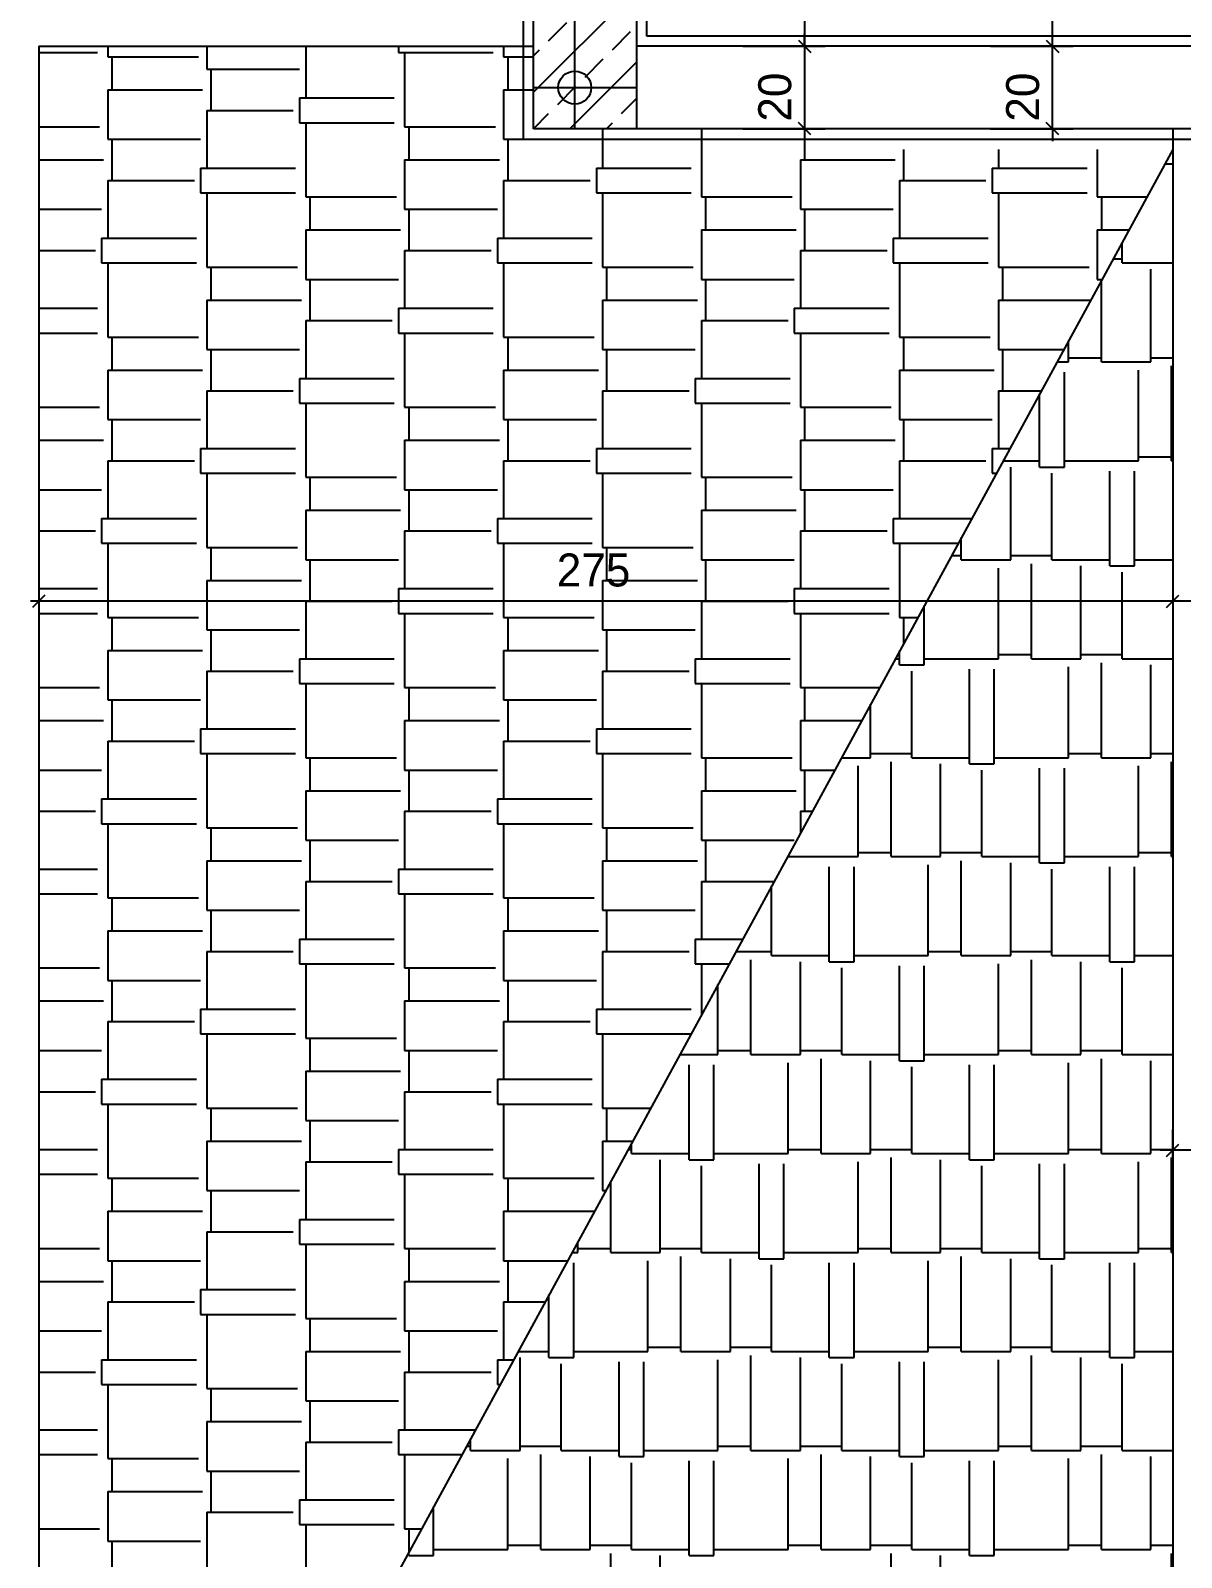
# Model space of a CAD drawing. Extents: x 182769.15 to 182771.38, y 101811.72 to 101812.21.
# Drawn here: x 182769.607 to 182769.6628, y 101811.8465 to 101811.9206 of the extents above; entities that cross this region are included whole.
import ezdxf

# ---------------------------------------------------------------- set-up
doc = ezdxf.new("R2010")
doc.units = 0
doc.header["$MEASUREMENT"] = 0
doc.linetypes.add('DUZ', pattern=[500, 500])
doc.layers.get('0').update_dxf_attribs({"color": 1, "linetype": 'DUZ'})
for name, color, linetype in [('aks merkezleri', 1, 'Continuous'), ('BALKON', 4, 'Continuous'), ('DENIZLIK', 25, 'Continuous'), ('DUVAR', 7, 'Continuous'), ('iç yatay', 3, 'Continuous'), ('KOLON', 3, 'Continuous'), ('SIVA', 1, 'Continuous'), ('TARAMA', 15, 'Continuous')]:
    doc.layers.add(name, color=color, linetype=linetype)
doc.styles.add('İÇ ÖLÇÜ', font='stylu.ttf', dxfattribs={"height": 8})

msp = doc.modelspace()

# ---------------------------------------------------------------- linework, layer by layer
at = {"color": 0, "linetype": 'ByBlock'}
for p, q in [((182769.644244, 101811.920124), (182769.644844, 101811.919524)), ((182769.644244, 101811.920124), (182769.644844, 101811.919524)), ((182769.656266, 101811.920124), (182769.656866, 101811.919524)), ((182769.656266, 101811.920124), (182769.656866, 101811.919524)), ((182769.644844, 101811.915524), (182769.644244, 101811.916124)), ((182769.656866, 101811.915524), (182769.656266, 101811.916124)), ((182769.607695, 101811.893209), (182769.607095, 101811.892609)), ((182769.662095, 101811.892609), (182769.662695, 101811.893209)), ((182769.662095, 101811.892609), (182769.662695, 101811.893209)), ((182769.662095, 101811.865978), (182769.662695, 101811.866578))]:
    msp.add_line(p, q, dxfattribs=at)
at = {"layer": 'aks merkezleri'}
for p, q in [((182769.633395, 101811.915824), (182769.633395, 101811.929824)), ((182769.631395, 101811.917824), (182769.636395, 101811.917824))]:
    msp.add_line(p, q, dxfattribs=at)
msp.add_circle((182769.633395, 101811.917824), 0.0008, dxfattribs=at)
at = {"layer": 'BALKON'}
msp.add_line((182769.662395, 101811.915824), (182769.662395, 101811.817824), dxfattribs=at)
at = {"layer": 'DENIZLIK'}
for p, q in [((182769.607395, 101811.919824), (182769.607395, 101811.813824)), ((182769.607395, 101811.919824), (182769.631395, 101811.919824)), ((182769.662395, 101811.914824), (182769.607395, 101811.813824))]:
    msp.add_line(p, q, dxfattribs=at)
at = {"layer": 'DUVAR', "ltscale": 50}
for p, q in [((182769.670395, 101811.919824), (182769.636395, 101811.919824)), ((182769.670395, 101811.915824), (182769.636395, 101811.915824))]:
    msp.add_line(p, q, dxfattribs=at)
at = {"layer": 'iç yatay'}
for p, q in [((182769.656566, 101811.919424), (182769.656566, 101812.034224)), ((182769.644544, 101811.961224), (182769.644544, 101811.919424)), ((182769.644544, 101811.919824), (182769.644544, 101811.920424)), ((182769.656566, 101811.919824), (182769.656566, 101811.920424)), ((182769.641544, 101811.919824), (182769.645544, 101811.919824)), ((182769.641544, 101811.919824), (182769.645544, 101811.919824)), ((182769.644544, 101811.919824), (182769.644544, 101811.915824)), ((182769.653566, 101811.919824), (182769.657566, 101811.919824)), ((182769.653566, 101811.919824), (182769.657566, 101811.919824)), ((182769.656566, 101811.915824), (182769.656566, 101811.919824)), ((182769.641544, 101811.915824), (182769.645544, 101811.915824)), ((182769.644544, 101811.915824), (182769.644544, 101811.915224)), ((182769.653566, 101811.915824), (182769.657566, 101811.915824)), ((182769.656566, 101811.915824), (182769.656566, 101811.915224)), ((182769.607395, 101811.895909), (182769.607395, 101811.891909)), ((182769.662395, 101811.895909), (182769.662395, 101811.891909)), ((182769.662395, 101811.895909), (182769.662395, 101811.891909)), ((182769.662795, 101811.892909), (182769.606995, 101811.892909)), ((182769.662395, 101811.892909), (182769.661795, 101811.892909)), ((182769.666395, 101811.892909), (182769.662395, 101811.892909)), ((182769.662395, 101811.863278), (182769.662395, 101811.867278)), ((182769.662395, 101811.866278), (182769.661795, 101811.866278)), ((182769.666395, 101811.866278), (182769.662395, 101811.866278))]:
    msp.add_line(p, q, dxfattribs=at)
at = {"layer": 'KOLON'}
for p, q in [((182769.631395, 101811.915824), (182769.631395, 101811.929824)), ((182769.636395, 101811.929824), (182769.636395, 101811.915824)), ((182769.636395, 101811.915824), (182769.631395, 101811.915824))]:
    msp.add_line(p, q, dxfattribs=at)
at = {"layer": 'SIVA'}
for p, q in [((182769.630895, 101811.956324), (182769.630895, 101811.915324)), ((182769.636895, 101811.920324), (182769.636895, 101811.930324)), ((182769.670895, 101811.920324), (182769.636895, 101811.920324)), ((182769.630895, 101811.915324), (182769.670895, 101811.915324))]:
    msp.add_line(p, q, dxfattribs=at)
at = {"layer": 'TARAMA'}
for p, q in [((182769.631395, 101811.917596), (182769.636395, 101811.922596)), ((182769.632126, 101811.920096), (182769.63301, 101811.92098)), ((182769.63522, 101811.919654), (182769.636104, 101811.920538)), ((182769.607395, 101811.919518), (182769.61024, 101811.919518)), ((182769.61074, 101811.919824), (182769.61074, 101811.919318)), ((182769.61554, 101811.919824), (182769.61554, 101811.918718)), ((182769.62034, 101811.919824), (182769.62034, 101811.917318)), ((182769.62484, 101811.919824), (182769.62484, 101811.919518)), ((182769.62484, 101811.919518), (182769.62944, 101811.919518)), ((182769.62514, 101811.919518), (182769.62514, 101811.915918)), ((182769.62994, 101811.919824), (182769.62994, 101811.919318)), ((182769.631395, 101811.919364), (182769.631684, 101811.919654)), ((182769.61074, 101811.919318), (182769.61514, 101811.919318)), ((182769.61094, 101811.919318), (182769.61094, 101811.917718)), ((182769.62994, 101811.919318), (182769.631395, 101811.919318)), ((182769.63014, 101811.919318), (182769.63014, 101811.917718)), ((182769.633158, 101811.915824), (182769.636395, 101811.919061)), ((182769.633894, 101811.918328), (182769.634778, 101811.919212)), ((182769.61554, 101811.918718), (182769.62004, 101811.918718)), ((182769.61574, 101811.918718), (182769.61574, 101811.916718)), ((182769.61074, 101811.917718), (182769.61074, 101811.915318)), ((182769.61074, 101811.917718), (182769.61534, 101811.917718)), ((182769.62004, 101811.917318), (182769.62004, 101811.916118)), ((182769.62004, 101811.917318), (182769.62464, 101811.917318)), ((182769.62994, 101811.917718), (182769.62994, 101811.915318)), ((182769.62994, 101811.917718), (182769.631395, 101811.917718)), ((182769.632568, 101811.917002), (182769.633452, 101811.917886)), ((182769.635662, 101811.91656), (182769.636395, 101811.917293)), ((182769.61554, 101811.916718), (182769.61554, 101811.913918)), ((182769.61554, 101811.916718), (182769.61974, 101811.916718)), ((182769.631395, 101811.915828), (182769.632126, 101811.91656)), ((182769.607395, 101811.915918), (182769.61034, 101811.915918)), ((182769.62004, 101811.916118), (182769.62464, 101811.916118)), ((182769.62034, 101811.916118), (182769.62034, 101811.912518)), ((182769.62514, 101811.915918), (182769.62954, 101811.915918)), ((182769.62534, 101811.915918), (182769.62534, 101811.914318)), ((182769.63474, 101811.915824), (182769.63474, 101811.913918)), ((182769.634925, 101811.915824), (182769.63522, 101811.916118)), ((182769.63954, 101811.915824), (182769.63954, 101811.912518)), ((182769.64454, 101811.915824), (182769.64454, 101811.914318)), ((182769.61074, 101811.915318), (182769.61524, 101811.915318)), ((182769.61094, 101811.915318), (182769.61094, 101811.913318)), ((182769.62994, 101811.915318), (182769.63444, 101811.915318)), ((182769.63014, 101811.915318), (182769.63014, 101811.913318)), ((182769.607395, 101811.914318), (182769.61054, 101811.914318)), ((182769.62514, 101811.914318), (182769.62514, 101811.911918)), ((182769.62514, 101811.914318), (182769.62974, 101811.914318)), ((182769.64434, 101811.914318), (182769.64434, 101811.911918)), ((182769.64434, 101811.914318), (182769.64894, 101811.914318)), ((182769.64934, 101811.914824), (182769.64934, 101811.913318)), ((182769.65394, 101811.914824), (182769.65394, 101811.913918)), ((182769.65874, 101811.914824), (182769.65874, 101811.912518)), ((182769.61524, 101811.913918), (182769.61524, 101811.912718)), ((182769.61524, 101811.913918), (182769.61984, 101811.913918)), ((182769.63444, 101811.913918), (182769.63444, 101811.912718)), ((182769.63444, 101811.913918), (182769.63904, 101811.913918)), ((182769.65364, 101811.913918), (182769.65364, 101811.912718)), ((182769.65364, 101811.913918), (182769.65824, 101811.913918)), ((182769.66201, 101811.914118), (182769.662395, 101811.914118)), ((182769.61074, 101811.913318), (182769.61074, 101811.910518)), ((182769.61074, 101811.913318), (182769.61494, 101811.913318)), ((182769.62994, 101811.913318), (182769.62994, 101811.910518)), ((182769.62994, 101811.913318), (182769.63414, 101811.913318)), ((182769.64914, 101811.913318), (182769.64914, 101811.910518)), ((182769.64914, 101811.913318), (182769.65334, 101811.913318)), ((182769.61524, 101811.912718), (182769.61984, 101811.912718)), ((182769.61554, 101811.912718), (182769.61554, 101811.909118)), ((182769.62034, 101811.912518), (182769.62474, 101811.912518)), ((182769.62054, 101811.912518), (182769.62054, 101811.910918)), ((182769.63444, 101811.912718), (182769.63904, 101811.912718)), ((182769.63474, 101811.912718), (182769.63474, 101811.909118)), ((182769.63954, 101811.912518), (182769.64394, 101811.912518)), ((182769.63974, 101811.912518), (182769.63974, 101811.910918)), ((182769.65364, 101811.912718), (182769.65824, 101811.912718)), ((182769.65394, 101811.912718), (182769.65394, 101811.909118)), ((182769.65874, 101811.912518), (182769.661139, 101811.912518)), ((182769.65894, 101811.912518), (182769.65894, 101811.910918)), ((182769.607395, 101811.911918), (182769.61044, 101811.911918)), ((182769.62514, 101811.911918), (182769.62964, 101811.911918)), ((182769.62534, 101811.911918), (182769.62534, 101811.909918)), ((182769.64434, 101811.911918), (182769.64884, 101811.911918)), ((182769.64454, 101811.911918), (182769.64454, 101811.909918)), ((182769.62034, 101811.910918), (182769.62034, 101811.908518)), ((182769.62034, 101811.910918), (182769.62494, 101811.910918)), ((182769.63954, 101811.910918), (182769.63954, 101811.908518)), ((182769.63954, 101811.910918), (182769.64414, 101811.910918)), ((182769.65874, 101811.910918), (182769.65874, 101811.908518)), ((182769.65874, 101811.910918), (182769.660267, 101811.910918)), ((182769.607395, 101811.909918), (182769.61014, 101811.909918)), ((182769.61044, 101811.910518), (182769.61044, 101811.909318)), ((182769.61044, 101811.910518), (182769.61504, 101811.910518)), ((182769.62514, 101811.909918), (182769.62514, 101811.907118)), ((182769.62514, 101811.909918), (182769.62934, 101811.909918)), ((182769.62964, 101811.910518), (182769.62964, 101811.909318)), ((182769.62964, 101811.910518), (182769.63424, 101811.910518)), ((182769.64434, 101811.909918), (182769.64434, 101811.907118)), ((182769.64434, 101811.909918), (182769.64854, 101811.909918)), ((182769.64884, 101811.910518), (182769.64884, 101811.909318)), ((182769.64884, 101811.910518), (182769.65344, 101811.910518)), ((182769.65994, 101811.909318), (182769.65994, 101811.910316)), ((182769.61044, 101811.909318), (182769.61504, 101811.909318)), ((182769.61074, 101811.909318), (182769.61074, 101811.905718)), ((182769.61554, 101811.909118), (182769.61994, 101811.909118)), ((182769.61574, 101811.909118), (182769.61574, 101811.907518)), ((182769.62964, 101811.909318), (182769.63424, 101811.909318)), ((182769.62994, 101811.909318), (182769.62994, 101811.905718)), ((182769.63474, 101811.909118), (182769.63914, 101811.909118)), ((182769.63494, 101811.909118), (182769.63494, 101811.907518)), ((182769.64884, 101811.909318), (182769.65344, 101811.909318)), ((182769.64914, 101811.909318), (182769.64914, 101811.905718)), ((182769.65394, 101811.909118), (182769.65834, 101811.909118)), ((182769.65414, 101811.909118), (182769.65414, 101811.907518)), ((182769.659505, 101811.909518), (182769.65994, 101811.909518)), ((182769.65994, 101811.909318), (182769.662395, 101811.909318)), ((182769.62034, 101811.908518), (182769.62484, 101811.908518)), ((182769.62054, 101811.908518), (182769.62054, 101811.906518)), ((182769.63954, 101811.908518), (182769.64404, 101811.908518)), ((182769.63974, 101811.908518), (182769.63974, 101811.906518)), ((182769.65874, 101811.908518), (182769.65896, 101811.908518)), ((182769.65894, 101811.908518), (182769.65894, 101811.90848)), ((182769.65894, 101811.904518), (182769.65894, 101811.90848)), ((182769.66134, 101811.904518), (182769.66134, 101811.909018)), ((182769.607395, 101811.907118), (182769.61024, 101811.907118)), ((182769.61554, 101811.907518), (182769.61554, 101811.905118)), ((182769.61554, 101811.907518), (182769.62014, 101811.907518)), ((182769.62484, 101811.907118), (182769.62484, 101811.905918)), ((182769.62484, 101811.907118), (182769.62944, 101811.907118)), ((182769.63474, 101811.907518), (182769.63474, 101811.905118)), ((182769.63474, 101811.907518), (182769.63934, 101811.907518)), ((182769.64404, 101811.907118), (182769.64404, 101811.905918)), ((182769.64404, 101811.907118), (182769.64864, 101811.907118)), ((182769.65394, 101811.907518), (182769.65394, 101811.905118)), ((182769.65394, 101811.907518), (182769.658416, 101811.907518)), ((182769.62034, 101811.906518), (182769.62034, 101811.903718)), ((182769.62034, 101811.906518), (182769.62454, 101811.906518)), ((182769.63954, 101811.906518), (182769.63954, 101811.903718)), ((182769.63954, 101811.906518), (182769.64374, 101811.906518)), ((182769.607395, 101811.905918), (182769.61024, 101811.905918)), ((182769.61074, 101811.905718), (182769.61514, 101811.905718)), ((182769.61094, 101811.905718), (182769.61094, 101811.904118)), ((182769.62484, 101811.905918), (182769.62944, 101811.905918)), ((182769.62514, 101811.905918), (182769.62514, 101811.902318)), ((182769.62994, 101811.905718), (182769.63434, 101811.905718)), ((182769.63014, 101811.905718), (182769.63014, 101811.904118)), ((182769.64404, 101811.905918), (182769.64864, 101811.905918)), ((182769.64434, 101811.905918), (182769.64434, 101811.902318)), ((182769.64914, 101811.905718), (182769.65354, 101811.905718)), ((182769.64934, 101811.905718), (182769.64934, 101811.904118)), ((182769.65734, 101811.904518), (182769.65734, 101811.905541)), ((182769.61554, 101811.905118), (182769.62004, 101811.905118)), ((182769.61574, 101811.905118), (182769.61574, 101811.903118)), ((182769.63474, 101811.905118), (182769.63924, 101811.905118)), ((182769.63494, 101811.905118), (182769.63494, 101811.903118)), ((182769.65394, 101811.905118), (182769.657109, 101811.905118)), ((182769.65414, 101811.905118), (182769.65414, 101811.903118)), ((182769.65734, 101811.904718), (182769.65894, 101811.904718)), ((182769.66134, 101811.904718), (182769.662395, 101811.904718)), ((182769.61074, 101811.904118), (182769.61074, 101811.901718)), ((182769.61074, 101811.904118), (182769.61534, 101811.904118)), ((182769.62994, 101811.904118), (182769.62994, 101811.901718)), ((182769.62994, 101811.904118), (182769.63454, 101811.904118)), ((182769.64914, 101811.904118), (182769.64914, 101811.901718)), ((182769.64914, 101811.904118), (182769.65374, 101811.904118)), ((182769.656782, 101811.904518), (182769.65734, 101811.904518)), ((182769.65714, 101811.899418), (182769.65714, 101811.904018)), ((182769.65894, 101811.904518), (182769.66134, 101811.904518)), ((182769.66074, 101811.899718), (182769.66074, 101811.904118)), ((182769.66234, 101811.899718), (182769.66234, 101811.904318)), ((182769.62004, 101811.903718), (182769.62004, 101811.902518)), ((182769.62004, 101811.903718), (182769.62464, 101811.903718)), ((182769.63924, 101811.903718), (182769.63924, 101811.902518)), ((182769.63924, 101811.903718), (182769.64384, 101811.903718)), ((182769.61554, 101811.903118), (182769.61554, 101811.900318)), ((182769.61554, 101811.903118), (182769.61974, 101811.903118)), ((182769.62004, 101811.902518), (182769.62464, 101811.902518)), ((182769.62034, 101811.902518), (182769.62034, 101811.898918)), ((182769.63474, 101811.903118), (182769.63474, 101811.900318)), ((182769.63474, 101811.903118), (182769.63894, 101811.903118)), ((182769.63924, 101811.902518), (182769.64384, 101811.902518)), ((182769.63954, 101811.902518), (182769.63954, 101811.898918)), ((182769.65394, 101811.903118), (182769.65394, 101811.900318)), ((182769.65394, 101811.903118), (182769.65602, 101811.903118)), ((182769.65594, 101811.899418), (182769.65594, 101811.90297)), ((182769.607395, 101811.902318), (182769.61034, 101811.902318)), ((182769.61074, 101811.901718), (182769.61524, 101811.901718)), ((182769.61094, 101811.901718), (182769.61094, 101811.899718)), ((182769.62514, 101811.902318), (182769.62954, 101811.902318)), ((182769.62534, 101811.902318), (182769.62534, 101811.900718)), ((182769.62994, 101811.901718), (182769.63444, 101811.901718)), ((182769.63014, 101811.901718), (182769.63014, 101811.899718)), ((182769.64434, 101811.902318), (182769.64874, 101811.902318)), ((182769.64454, 101811.902318), (182769.64454, 101811.900718)), ((182769.64914, 101811.901718), (182769.65364, 101811.901718)), ((182769.64934, 101811.901718), (182769.64934, 101811.899718)), ((182769.607395, 101811.900718), (182769.61054, 101811.900718)), ((182769.61524, 101811.900318), (182769.61524, 101811.899118)), ((182769.61524, 101811.900318), (182769.61984, 101811.900318)), ((182769.62514, 101811.900718), (182769.62514, 101811.898318)), ((182769.62514, 101811.900718), (182769.62974, 101811.900718)), ((182769.63444, 101811.900318), (182769.63444, 101811.899118)), ((182769.63444, 101811.900318), (182769.63904, 101811.900318)), ((182769.64434, 101811.900718), (182769.64434, 101811.898318)), ((182769.64434, 101811.900718), (182769.64894, 101811.900718)), ((182769.65364, 101811.900318), (182769.65364, 101811.899118)), ((182769.65364, 101811.900318), (182769.654495, 101811.900318)), ((182769.61074, 101811.899718), (182769.61074, 101811.896918)), ((182769.61074, 101811.899718), (182769.61494, 101811.899718)), ((182769.62994, 101811.899718), (182769.62994, 101811.896918)), ((182769.62994, 101811.899718), (182769.63414, 101811.899718)), ((182769.64914, 101811.899718), (182769.64914, 101811.896918)), ((182769.64914, 101811.899718), (182769.65334, 101811.899718)), ((182769.654168, 101811.899718), (182769.65594, 101811.899718)), ((182769.65714, 101811.899718), (182769.66074, 101811.899718)), ((182769.66074, 101811.899918), (182769.66234, 101811.899918)), ((182769.66234, 101811.899718), (182769.662395, 101811.899718)), ((182769.61524, 101811.899118), (182769.61984, 101811.899118)), ((182769.61554, 101811.899118), (182769.61554, 101811.895518)), ((182769.62034, 101811.898918), (182769.62474, 101811.898918)), ((182769.62054, 101811.898918), (182769.62054, 101811.897318)), ((182769.63444, 101811.899118), (182769.63904, 101811.899118)), ((182769.63474, 101811.899118), (182769.63474, 101811.895518)), ((182769.63954, 101811.898918), (182769.64394, 101811.898918)), ((182769.63974, 101811.898918), (182769.63974, 101811.897318)), ((182769.65364, 101811.899118), (182769.653842, 101811.899118)), ((182769.65454, 101811.894918), (182769.65454, 101811.899418)), ((182769.65594, 101811.899418), (182769.65714, 101811.899418)), ((182769.65654, 101811.894918), (182769.65654, 101811.899118)), ((182769.65934, 101811.894618), (182769.65934, 101811.899218)), ((182769.66054, 101811.894618), (182769.66054, 101811.899218)), ((182769.607395, 101811.898318), (182769.61044, 101811.898318)), ((182769.62514, 101811.898318), (182769.62964, 101811.898318)), ((182769.62534, 101811.898318), (182769.62534, 101811.896318)), ((182769.64434, 101811.898318), (182769.64884, 101811.898318)), ((182769.64454, 101811.898318), (182769.64454, 101811.896318)), ((182769.62034, 101811.897318), (182769.62034, 101811.894918)), ((182769.62034, 101811.897318), (182769.62494, 101811.897318)), ((182769.63954, 101811.897318), (182769.63954, 101811.894918)), ((182769.63954, 101811.897318), (182769.64414, 101811.897318)), ((182769.61044, 101811.896918), (182769.61044, 101811.895718)), ((182769.61044, 101811.896918), (182769.61504, 101811.896918)), ((182769.62964, 101811.896918), (182769.62964, 101811.895718)), ((182769.62964, 101811.896918), (182769.63424, 101811.896918)), ((182769.64884, 101811.896918), (182769.64884, 101811.895718)), ((182769.64884, 101811.896918), (182769.652644, 101811.896918)), ((182769.607395, 101811.896318), (182769.61014, 101811.896318)), ((182769.62514, 101811.896318), (182769.62514, 101811.893518)), ((182769.62514, 101811.896318), (182769.62934, 101811.896318)), ((182769.64434, 101811.896318), (182769.64434, 101811.893518)), ((182769.64434, 101811.896318), (182769.64854, 101811.896318)), ((182769.65214, 101811.894918), (182769.65214, 101811.895992)), ((182769.61044, 101811.895718), (182769.61504, 101811.895718)), ((182769.61074, 101811.895718), (182769.61074, 101811.892118)), ((182769.61554, 101811.895518), (182769.61994, 101811.895518)), ((182769.61574, 101811.895518), (182769.61574, 101811.893918)), ((182769.62964, 101811.895718), (182769.63424, 101811.895718)), ((182769.62994, 101811.895718), (182769.62994, 101811.892118)), ((182769.63474, 101811.895518), (182769.63914, 101811.895518)), ((182769.63494, 101811.895518), (182769.63494, 101811.893918)), ((182769.64884, 101811.895718), (182769.65199, 101811.895718)), ((182769.64914, 101811.895718), (182769.64914, 101811.892118)), ((182769.651663, 101811.895118), (182769.65214, 101811.895118)), ((182769.65454, 101811.895118), (182769.65654, 101811.895118)), ((182769.62034, 101811.894918), (182769.62484, 101811.894918)), ((182769.62054, 101811.894918), (182769.62054, 101811.892918)), ((182769.63954, 101811.894918), (182769.64404, 101811.894918)), ((182769.63974, 101811.894918), (182769.63974, 101811.892918)), ((182769.65214, 101811.894918), (182769.65454, 101811.894918)), ((182769.65394, 101811.890118), (182769.65394, 101811.894518)), ((182769.65554, 101811.890118), (182769.65554, 101811.894718)), ((182769.65654, 101811.894918), (182769.65934, 101811.894918)), ((182769.65794, 101811.890118), (182769.65794, 101811.894618)), ((182769.65934, 101811.894618), (182769.66054, 101811.894618)), ((182769.65994, 101811.890118), (182769.65994, 101811.894318)), ((182769.66054, 101811.894918), (182769.662395, 101811.894918)), ((182769.61554, 101811.893918), (182769.61554, 101811.891518)), ((182769.61554, 101811.893918), (182769.62014, 101811.893918)), ((182769.63474, 101811.893918), (182769.63474, 101811.891518)), ((182769.63474, 101811.893918), (182769.63934, 101811.893918)), ((182769.607395, 101811.893518), (182769.61024, 101811.893518)), ((182769.62034, 101811.892918), (182769.62034, 101811.890118)), ((182769.62034, 101811.892918), (182769.62454, 101811.892918)), ((182769.62484, 101811.893518), (182769.62484, 101811.892318)), ((182769.62484, 101811.893518), (182769.62944, 101811.893518)), ((182769.63954, 101811.892918), (182769.63954, 101811.890118)), ((182769.63954, 101811.892918), (182769.64374, 101811.892918)), ((182769.64404, 101811.893518), (182769.64404, 101811.892318)), ((182769.64404, 101811.893518), (182769.64864, 101811.893518)), ((182769.607395, 101811.892318), (182769.61024, 101811.892318)), ((182769.61074, 101811.892118), (182769.61514, 101811.892118)), ((182769.61094, 101811.892118), (182769.61094, 101811.890518)), ((182769.62484, 101811.892318), (182769.62944, 101811.892318)), ((182769.62514, 101811.892318), (182769.62514, 101811.888718)), ((182769.62994, 101811.892118), (182769.63434, 101811.892118)), ((182769.63014, 101811.892118), (182769.63014, 101811.890518)), ((182769.64404, 101811.892318), (182769.64864, 101811.892318)), ((182769.64434, 101811.892318), (182769.64434, 101811.888718)), ((182769.64914, 101811.892118), (182769.65003, 101811.892118)), ((182769.64934, 101811.892118), (182769.64934, 101811.89085)), ((182769.65034, 101811.889818), (182769.65034, 101811.892687)), ((182769.61554, 101811.891518), (182769.62004, 101811.891518)), ((182769.61574, 101811.891518), (182769.61574, 101811.889518)), ((182769.63474, 101811.891518), (182769.63924, 101811.891518)), ((182769.63494, 101811.891518), (182769.63494, 101811.889518)), ((182769.61074, 101811.890518), (182769.61074, 101811.888118)), ((182769.61074, 101811.890518), (182769.61534, 101811.890518)), ((182769.62004, 101811.890118), (182769.62004, 101811.888918)), ((182769.62004, 101811.890118), (182769.62464, 101811.890118)), ((182769.62994, 101811.890518), (182769.62994, 101811.888118)), ((182769.62994, 101811.890518), (182769.63454, 101811.890518)), ((182769.63924, 101811.890118), (182769.63924, 101811.888918)), ((182769.63924, 101811.890118), (182769.64384, 101811.890118)), ((182769.648941, 101811.890118), (182769.64914, 101811.890118)), ((182769.64914, 101811.890518), (182769.64914, 101811.890483)), ((182769.64914, 101811.890518), (182769.649159, 101811.890518)), ((182769.64914, 101811.889818), (182769.64914, 101811.890483)), ((182769.65034, 101811.890118), (182769.65394, 101811.890118)), ((182769.65394, 101811.890318), (182769.65554, 101811.890318)), ((182769.65554, 101811.890118), (182769.65794, 101811.890118)), ((182769.65794, 101811.890318), (182769.65994, 101811.890318)), ((182769.65894, 101811.885318), (182769.65894, 101811.889918)), ((182769.65994, 101811.890118), (182769.662395, 101811.890118)), ((182769.61554, 101811.889518), (182769.61554, 101811.886718)), ((182769.61554, 101811.889518), (182769.61974, 101811.889518)), ((182769.63474, 101811.889518), (182769.63474, 101811.886718)), ((182769.63474, 101811.889518), (182769.63894, 101811.889518)), ((182769.64914, 101811.889818), (182769.65034, 101811.889818)), ((182769.64974, 101811.885318), (182769.64974, 101811.889518)), ((182769.65254, 101811.885018), (182769.65254, 101811.889618)), ((182769.65374, 101811.885018), (182769.65374, 101811.889618)), ((182769.65734, 101811.885318), (182769.65734, 101811.889718)), ((182769.66134, 101811.885318), (182769.66134, 101811.889818)), ((182769.607395, 101811.888718), (182769.61034, 101811.888718)), ((182769.62004, 101811.888918), (182769.62464, 101811.888918)), ((182769.62034, 101811.888918), (182769.62034, 101811.885318)), ((182769.62514, 101811.888718), (182769.62954, 101811.888718)), ((182769.62534, 101811.888718), (182769.62534, 101811.887118)), ((182769.63924, 101811.888918), (182769.64384, 101811.888918)), ((182769.63954, 101811.888918), (182769.63954, 101811.885318)), ((182769.64434, 101811.888718), (182769.648178, 101811.888718)), ((182769.64454, 101811.888718), (182769.64454, 101811.887118)), ((182769.61074, 101811.888118), (182769.61524, 101811.888118)), ((182769.61094, 101811.888118), (182769.61094, 101811.886118)), ((182769.62994, 101811.888118), (182769.63444, 101811.888118)), ((182769.63014, 101811.888118), (182769.63014, 101811.886118)), ((182769.64774, 101811.885318), (182769.64774, 101811.887912)), ((182769.607395, 101811.887118), (182769.61054, 101811.887118)), ((182769.62514, 101811.887118), (182769.62514, 101811.884718)), ((182769.62514, 101811.887118), (182769.62974, 101811.887118)), ((182769.64434, 101811.887118), (182769.64434, 101811.884718)), ((182769.64434, 101811.887118), (182769.647307, 101811.887118)), ((182769.61524, 101811.886718), (182769.61524, 101811.885518)), ((182769.61524, 101811.886718), (182769.61984, 101811.886718)), ((182769.63444, 101811.886718), (182769.63444, 101811.885518)), ((182769.63444, 101811.886718), (182769.63904, 101811.886718)), ((182769.61074, 101811.886118), (182769.61074, 101811.883318)), ((182769.61074, 101811.886118), (182769.61494, 101811.886118)), ((182769.61524, 101811.885518), (182769.61984, 101811.885518)), ((182769.61554, 101811.885518), (182769.61554, 101811.881918)), ((182769.62994, 101811.886118), (182769.62994, 101811.883318)), ((182769.62994, 101811.886118), (182769.63414, 101811.886118)), ((182769.63444, 101811.885518), (182769.63904, 101811.885518)), ((182769.63474, 101811.885518), (182769.63474, 101811.881918)), ((182769.64774, 101811.885518), (182769.64974, 101811.885518)), ((182769.65734, 101811.885518), (182769.65894, 101811.885518)), ((182769.66134, 101811.885518), (182769.662395, 101811.885518)), ((182769.607395, 101811.884718), (182769.61044, 101811.884718)), ((182769.62034, 101811.885318), (182769.62474, 101811.885318)), ((182769.62054, 101811.885318), (182769.62054, 101811.883718)), ((182769.62514, 101811.884718), (182769.62964, 101811.884718)), ((182769.62534, 101811.884718), (182769.62534, 101811.882718)), ((182769.63954, 101811.885318), (182769.64394, 101811.885318)), ((182769.63974, 101811.885318), (182769.63974, 101811.883718)), ((182769.64434, 101811.884718), (182769.646, 101811.884718)), ((182769.64454, 101811.884718), (182769.64454, 101811.882718)), ((182769.646327, 101811.885318), (182769.64774, 101811.885318)), ((182769.64714, 101811.880518), (182769.64714, 101811.884918)), ((182769.64874, 101811.880518), (182769.64874, 101811.885118)), ((182769.64974, 101811.885318), (182769.65254, 101811.885318)), ((182769.65114, 101811.880518), (182769.65114, 101811.885018)), ((182769.65254, 101811.885018), (182769.65374, 101811.885018)), ((182769.65314, 101811.880518), (182769.65314, 101811.884718)), ((182769.65374, 101811.885318), (182769.65734, 101811.885318)), ((182769.65594, 101811.880218), (182769.65594, 101811.884818)), ((182769.65714, 101811.880218), (182769.65714, 101811.884818)), ((182769.65894, 101811.885318), (182769.66134, 101811.885318)), ((182769.66074, 101811.880518), (182769.66074, 101811.884918)), ((182769.66234, 101811.880518), (182769.66234, 101811.885118)), ((182769.61044, 101811.883318), (182769.61044, 101811.882118)), ((182769.61044, 101811.883318), (182769.61504, 101811.883318)), ((182769.62034, 101811.883718), (182769.62034, 101811.881318)), ((182769.62034, 101811.883718), (182769.62494, 101811.883718)), ((182769.62964, 101811.883318), (182769.62964, 101811.882118)), ((182769.62964, 101811.883318), (182769.63424, 101811.883318)), ((182769.63954, 101811.883718), (182769.63954, 101811.881318)), ((182769.63954, 101811.883718), (182769.64414, 101811.883718)), ((182769.607395, 101811.882718), (182769.61014, 101811.882718)), ((182769.62514, 101811.882718), (182769.62514, 101811.879918)), ((182769.62514, 101811.882718), (182769.62934, 101811.882718)), ((182769.64434, 101811.882718), (182769.64434, 101811.881669)), ((182769.64434, 101811.882718), (182769.644911, 101811.882718)), ((182769.61044, 101811.882118), (182769.61504, 101811.882118)), ((182769.61074, 101811.882118), (182769.61074, 101811.878518)), ((182769.61554, 101811.881918), (182769.61994, 101811.881918)), ((182769.61574, 101811.881918), (182769.61574, 101811.880318)), ((182769.62964, 101811.882118), (182769.63424, 101811.882118)), ((182769.62994, 101811.882118), (182769.62994, 101811.878518)), ((182769.63474, 101811.881918), (182769.63914, 101811.881918)), ((182769.63494, 101811.881918), (182769.63494, 101811.880318)), ((182769.62034, 101811.881318), (182769.62484, 101811.881318)), ((182769.62054, 101811.881318), (182769.62054, 101811.879318)), ((182769.63954, 101811.881318), (182769.64404, 101811.881318)), ((182769.63974, 101811.881318), (182769.63974, 101811.879318)), ((182769.61554, 101811.880318), (182769.61554, 101811.877918)), ((182769.61554, 101811.880318), (182769.62014, 101811.880318)), ((182769.63474, 101811.880318), (182769.63474, 101811.877918)), ((182769.63474, 101811.880318), (182769.63934, 101811.880318)), ((182769.643713, 101811.880518), (182769.64714, 101811.880518)), ((182769.64714, 101811.880718), (182769.64874, 101811.880718)), ((182769.64874, 101811.880518), (182769.65114, 101811.880518)), ((182769.65114, 101811.880718), (182769.65314, 101811.880718)), ((182769.65214, 101811.875718), (182769.65214, 101811.880318)), ((182769.65314, 101811.880518), (182769.65594, 101811.880518)), ((182769.65714, 101811.880518), (182769.66074, 101811.880518)), ((182769.66074, 101811.880718), (182769.66234, 101811.880718)), ((182769.66234, 101811.880518), (182769.662395, 101811.880518)), ((182769.607395, 101811.879918), (182769.61024, 101811.879918)), ((182769.62484, 101811.879918), (182769.62484, 101811.878718)), ((182769.62484, 101811.879918), (182769.62944, 101811.879918)), ((182769.64574, 101811.875418), (182769.64574, 101811.880018)), ((182769.64694, 101811.875418), (182769.64694, 101811.880018)), ((182769.65054, 101811.875718), (182769.65054, 101811.880118)), ((182769.65454, 101811.875718), (182769.65454, 101811.880218)), ((182769.65594, 101811.880218), (182769.65714, 101811.880218)), ((182769.65654, 101811.875718), (182769.65654, 101811.879918)), ((182769.65934, 101811.875418), (182769.65934, 101811.880018)), ((182769.66054, 101811.875418), (182769.66054, 101811.880018)), ((182769.62034, 101811.879318), (182769.62034, 101811.876518)), ((182769.62034, 101811.879318), (182769.62454, 101811.879318)), ((182769.63954, 101811.879318), (182769.63954, 101811.876518)), ((182769.63954, 101811.879318), (182769.64306, 101811.879318)), ((182769.64294, 101811.875718), (182769.64294, 101811.879098)), ((182769.607395, 101811.878718), (182769.61024, 101811.878718)), ((182769.61074, 101811.878518), (182769.61514, 101811.878518)), ((182769.61094, 101811.878518), (182769.61094, 101811.876918)), ((182769.62484, 101811.878718), (182769.62944, 101811.878718)), ((182769.62514, 101811.878718), (182769.62514, 101811.875118)), ((182769.62994, 101811.878518), (182769.63434, 101811.878518)), ((182769.63014, 101811.878518), (182769.63014, 101811.876918)), ((182769.61554, 101811.877918), (182769.62004, 101811.877918)), ((182769.61574, 101811.877918), (182769.61574, 101811.875918)), ((182769.63474, 101811.877918), (182769.63924, 101811.877918)), ((182769.63494, 101811.877918), (182769.63494, 101811.875918)), ((182769.61074, 101811.876918), (182769.61074, 101811.874518)), ((182769.61074, 101811.876918), (182769.61534, 101811.876918)), ((182769.62994, 101811.876918), (182769.62994, 101811.874518)), ((182769.62994, 101811.876918), (182769.63454, 101811.876918)), ((182769.61554, 101811.875918), (182769.61554, 101811.873118)), ((182769.61554, 101811.875918), (182769.61974, 101811.875918)), ((182769.62004, 101811.876518), (182769.62004, 101811.875318)), ((182769.62004, 101811.876518), (182769.62464, 101811.876518)), ((182769.63474, 101811.875918), (182769.63474, 101811.873118)), ((182769.63474, 101811.875918), (182769.63894, 101811.875918)), ((182769.63924, 101811.876518), (182769.63924, 101811.875318)), ((182769.63924, 101811.876518), (182769.641535, 101811.876518)), ((182769.641208, 101811.875918), (182769.64294, 101811.875918)), ((182769.65054, 101811.875918), (182769.65214, 101811.875918)), ((182769.65454, 101811.875918), (182769.65654, 101811.875918)), ((182769.607395, 101811.875118), (182769.61034, 101811.875118)), ((182769.62004, 101811.875318), (182769.62464, 101811.875318)), ((182769.62034, 101811.875318), (182769.62034, 101811.871718)), ((182769.62514, 101811.875118), (182769.62954, 101811.875118)), ((182769.62534, 101811.875118), (182769.62534, 101811.873518)), ((182769.63924, 101811.875318), (182769.640881, 101811.875318)), ((182769.63954, 101811.875318), (182769.63954, 101811.872854)), ((182769.64194, 101811.870918), (182769.64194, 101811.875518)), ((182769.64294, 101811.875718), (182769.64574, 101811.875718)), ((182769.64434, 101811.870918), (182769.64434, 101811.875418)), ((182769.64574, 101811.875418), (182769.64694, 101811.875418)), ((182769.64634, 101811.870918), (182769.64634, 101811.875118)), ((182769.64694, 101811.875718), (182769.65054, 101811.875718)), ((182769.64914, 101811.870618), (182769.64914, 101811.875218)), ((182769.65034, 101811.870618), (182769.65034, 101811.875218)), ((182769.65214, 101811.875718), (182769.65454, 101811.875718)), ((182769.65394, 101811.870918), (182769.65394, 101811.875318)), ((182769.65554, 101811.870918), (182769.65554, 101811.875518)), ((182769.65654, 101811.875718), (182769.65934, 101811.875718)), ((182769.65794, 101811.870918), (182769.65794, 101811.875418)), ((182769.65934, 101811.875418), (182769.66054, 101811.875418)), ((182769.65994, 101811.870918), (182769.65994, 101811.875118)), ((182769.66054, 101811.875718), (182769.662395, 101811.875718)), ((182769.61074, 101811.874518), (182769.61524, 101811.874518)), ((182769.61094, 101811.874518), (182769.61094, 101811.872518)), ((182769.62994, 101811.874518), (182769.63444, 101811.874518)), ((182769.63014, 101811.874518), (182769.63014, 101811.872518)), ((182769.64034, 101811.870918), (182769.64034, 101811.874323)), ((182769.607395, 101811.873518), (182769.61054, 101811.873518)), ((182769.61524, 101811.873118), (182769.61524, 101811.871918)), ((182769.61524, 101811.873118), (182769.61984, 101811.873118)), ((182769.62514, 101811.873518), (182769.62514, 101811.871118)), ((182769.62514, 101811.873518), (182769.62974, 101811.873518)), ((182769.63444, 101811.873118), (182769.63444, 101811.871918)), ((182769.63444, 101811.873118), (182769.63904, 101811.873118)), ((182769.61074, 101811.872518), (182769.61074, 101811.869718)), ((182769.61074, 101811.872518), (182769.61494, 101811.872518)), ((182769.62994, 101811.872518), (182769.62994, 101811.869718)), ((182769.62994, 101811.872518), (182769.63414, 101811.872518)), ((182769.61524, 101811.871918), (182769.61984, 101811.871918)), ((182769.61554, 101811.871918), (182769.61554, 101811.868318)), ((182769.62034, 101811.871718), (182769.62474, 101811.871718)), ((182769.62054, 101811.871718), (182769.62054, 101811.870118)), ((182769.63444, 101811.871918), (182769.63903, 101811.871918)), ((182769.63474, 101811.871918), (182769.63474, 101811.868318)), ((182769.607395, 101811.871118), (182769.61044, 101811.871118)), ((182769.62514, 101811.871118), (182769.62964, 101811.871118)), ((182769.62534, 101811.871118), (182769.62534, 101811.869118)), ((182769.638485, 101811.870918), (182769.64034, 101811.870918)), ((182769.64034, 101811.871118), (182769.64194, 101811.871118)), ((182769.64194, 101811.870918), (182769.64434, 101811.870918)), ((182769.64434, 101811.871118), (182769.64634, 101811.871118)), ((182769.64534, 101811.866118), (182769.64534, 101811.870718)), ((182769.64634, 101811.870918), (182769.64914, 101811.870918)), ((182769.64774, 101811.866118), (182769.64774, 101811.870618)), ((182769.64914, 101811.870618), (182769.65034, 101811.870618)), ((182769.65034, 101811.870918), (182769.65394, 101811.870918)), ((182769.65394, 101811.871118), (182769.65554, 101811.871118)), ((182769.65554, 101811.870918), (182769.65794, 101811.870918)), ((182769.65794, 101811.871118), (182769.65994, 101811.871118)), ((182769.65894, 101811.866118), (182769.65894, 101811.870718)), ((182769.65994, 101811.870918), (182769.662395, 101811.870918)), ((182769.66134, 101811.866118), (182769.66134, 101811.870618)), ((182769.62034, 101811.870118), (182769.62034, 101811.867718)), ((182769.62034, 101811.870118), (182769.62494, 101811.870118)), ((182769.63894, 101811.865818), (182769.63894, 101811.870418)), ((182769.64014, 101811.865818), (182769.64014, 101811.870418)), ((182769.64374, 101811.866118), (182769.64374, 101811.870518)), ((182769.64974, 101811.866118), (182769.64974, 101811.870318)), ((182769.65254, 101811.865818), (182769.65254, 101811.870418)), ((182769.65374, 101811.865818), (182769.65374, 101811.870418)), ((182769.65734, 101811.866118), (182769.65734, 101811.870518)), ((182769.607395, 101811.869118), (182769.61014, 101811.869118)), ((182769.61044, 101811.869718), (182769.61044, 101811.868518)), ((182769.61044, 101811.869718), (182769.61504, 101811.869718)), ((182769.62514, 101811.869118), (182769.62514, 101811.866318)), ((182769.62514, 101811.869118), (182769.62934, 101811.869118)), ((182769.62964, 101811.869718), (182769.62964, 101811.868518)), ((182769.62964, 101811.869718), (182769.63424, 101811.869718)), ((182769.61044, 101811.868518), (182769.61504, 101811.868518)), ((182769.61074, 101811.868518), (182769.61074, 101811.864918)), ((182769.62964, 101811.868518), (182769.63424, 101811.868518)), ((182769.62994, 101811.868518), (182769.62994, 101811.864918)), ((182769.61554, 101811.868318), (182769.61994, 101811.868318)), ((182769.61574, 101811.868318), (182769.61574, 101811.866718)), ((182769.62034, 101811.867718), (182769.62484, 101811.867718)), ((182769.62054, 101811.867718), (182769.62054, 101811.865718)), ((182769.63474, 101811.868318), (182769.637069, 101811.868318)), ((182769.63494, 101811.868318), (182769.63494, 101811.866718)), ((182769.607395, 101811.866318), (182769.61024, 101811.866318)), ((182769.61554, 101811.866718), (182769.61554, 101811.864318)), ((182769.61554, 101811.866718), (182769.62014, 101811.866718)), ((182769.62484, 101811.866318), (182769.62484, 101811.865118)), ((182769.62484, 101811.866318), (182769.62944, 101811.866318)), ((182769.63474, 101811.866718), (182769.63474, 101811.864318)), ((182769.63474, 101811.866718), (182769.636198, 101811.866718)), ((182769.63598, 101811.866318), (182769.63614, 101811.866318)), ((182769.63614, 101811.866118), (182769.63614, 101811.86661)), ((182769.64374, 101811.866318), (182769.64534, 101811.866318)), ((182769.64774, 101811.866318), (182769.64974, 101811.866318)), ((182769.65734, 101811.866318), (182769.65894, 101811.866318)), ((182769.66134, 101811.866318), (182769.662395, 101811.866318)), ((182769.62034, 101811.865718), (182769.62034, 101811.862918)), ((182769.62034, 101811.865718), (182769.62454, 101811.865718)), ((182769.63614, 101811.866118), (182769.63894, 101811.866118)), ((182769.63754, 101811.861318), (182769.63754, 101811.865818)), ((182769.63894, 101811.865818), (182769.64014, 101811.865818)), ((182769.63954, 101811.861318), (182769.63954, 101811.865518)), ((182769.64014, 101811.866118), (182769.64374, 101811.866118)), ((182769.64234, 101811.861018), (182769.64234, 101811.865618)), ((182769.64354, 101811.861018), (182769.64354, 101811.865618)), ((182769.64534, 101811.866118), (182769.64774, 101811.866118)), ((182769.64714, 101811.861318), (182769.64714, 101811.865718)), ((182769.64874, 101811.861318), (182769.64874, 101811.865918)), ((182769.64974, 101811.866118), (182769.65254, 101811.866118)), ((182769.65114, 101811.861318), (182769.65114, 101811.865818)), ((182769.65254, 101811.865818), (182769.65374, 101811.865818)), ((182769.65314, 101811.861318), (182769.65314, 101811.865518)), ((182769.65374, 101811.866118), (182769.65734, 101811.866118)), ((182769.65594, 101811.861018), (182769.65594, 101811.865618)), ((182769.65714, 101811.861018), (182769.65714, 101811.865618)), ((182769.65894, 101811.866118), (182769.66134, 101811.866118)), ((182769.66074, 101811.861318), (182769.66074, 101811.865718)), ((182769.66234, 101811.861318), (182769.66234, 101811.865918)), ((182769.607395, 101811.865118), (182769.61024, 101811.865118)), ((182769.61074, 101811.864918), (182769.61514, 101811.864918)), ((182769.61094, 101811.864918), (182769.61094, 101811.863318)), ((182769.62484, 101811.865118), (182769.62944, 101811.865118)), ((182769.62514, 101811.865118), (182769.62514, 101811.861518)), ((182769.62994, 101811.864918), (182769.63434, 101811.864918)), ((182769.63014, 101811.864918), (182769.63014, 101811.863318)), ((182769.63514, 101811.861318), (182769.63514, 101811.864774)), ((182769.61554, 101811.864318), (182769.62004, 101811.864318)), ((182769.61574, 101811.864318), (182769.61574, 101811.862318)), ((182769.63474, 101811.864318), (182769.634891, 101811.864318)), ((182769.61074, 101811.863318), (182769.61074, 101811.860918)), ((182769.61074, 101811.863318), (182769.61534, 101811.863318)), ((182769.62994, 101811.863318), (182769.62994, 101811.860918)), ((182769.62994, 101811.863318), (182769.634347, 101811.863318)), ((182769.62004, 101811.862918), (182769.62004, 101811.861718)), ((182769.62004, 101811.862918), (182769.62464, 101811.862918)), ((182769.61554, 101811.862318), (182769.61554, 101811.859518)), ((182769.61554, 101811.862318), (182769.61974, 101811.862318)), ((182769.62004, 101811.861718), (182769.62464, 101811.861718)), ((182769.62034, 101811.861718), (182769.62034, 101811.858118)), ((182769.63354, 101811.861318), (182769.63354, 101811.861836)), ((182769.607395, 101811.861518), (182769.61034, 101811.861518)), ((182769.62514, 101811.861518), (182769.62954, 101811.861518)), ((182769.62534, 101811.861518), (182769.62534, 101811.859918)), ((182769.633258, 101811.861318), (182769.63354, 101811.861318)), ((182769.63354, 101811.861518), (182769.63514, 101811.861518)), ((182769.63514, 101811.861318), (182769.63754, 101811.861318)), ((182769.63754, 101811.861518), (182769.63954, 101811.861518)), ((182769.63854, 101811.856518), (182769.63854, 101811.861118)), ((182769.63954, 101811.861318), (182769.64234, 101811.861318)), ((182769.64094, 101811.856518), (182769.64094, 101811.861018)), ((182769.64234, 101811.861018), (182769.64354, 101811.861018)), ((182769.64354, 101811.861318), (182769.64714, 101811.861318)), ((182769.64714, 101811.861518), (182769.64874, 101811.861518)), ((182769.64874, 101811.861318), (182769.65114, 101811.861318)), ((182769.65114, 101811.861518), (182769.65314, 101811.861518)), ((182769.65214, 101811.856518), (182769.65214, 101811.861118)), ((182769.65314, 101811.861318), (182769.65594, 101811.861318)), ((182769.65454, 101811.856518), (182769.65454, 101811.861018)), ((182769.65594, 101811.861018), (182769.65714, 101811.861018)), ((182769.65714, 101811.861318), (182769.66074, 101811.861318)), ((182769.66074, 101811.861518), (182769.66234, 101811.861518)), ((182769.66234, 101811.861318), (182769.662395, 101811.861318)), ((182769.61074, 101811.860918), (182769.61524, 101811.860918)), ((182769.61094, 101811.860918), (182769.61094, 101811.858918)), ((182769.62994, 101811.860918), (182769.63304, 101811.860918)), ((182769.63014, 101811.860918), (182769.63014, 101811.858918)), ((182769.63334, 101811.856218), (182769.63334, 101811.860818)), ((182769.63694, 101811.856518), (182769.63694, 101811.860918)), ((182769.64294, 101811.856518), (182769.64294, 101811.860718)), ((182769.64574, 101811.856218), (182769.64574, 101811.860818)), ((182769.64694, 101811.856218), (182769.64694, 101811.860818)), ((182769.65054, 101811.856518), (182769.65054, 101811.860918)), ((182769.65654, 101811.856518), (182769.65654, 101811.860718)), ((182769.65934, 101811.856218), (182769.65934, 101811.860818)), ((182769.66054, 101811.856218), (182769.66054, 101811.860818)), ((182769.607395, 101811.859918), (182769.61054, 101811.859918)), ((182769.61524, 101811.859518), (182769.61524, 101811.858318)), ((182769.61524, 101811.859518), (182769.61984, 101811.859518)), ((182769.62514, 101811.859918), (182769.62514, 101811.857518)), ((182769.62514, 101811.859918), (182769.62974, 101811.859918)), ((182769.61074, 101811.858918), (182769.61074, 101811.856118)), ((182769.61074, 101811.858918), (182769.61494, 101811.858918)), ((182769.62994, 101811.858918), (182769.62994, 101811.856118)), ((182769.62994, 101811.858918), (182769.631951, 101811.858918)), ((182769.63214, 101811.856218), (182769.63214, 101811.859265)), ((182769.61524, 101811.858318), (182769.61984, 101811.858318)), ((182769.61554, 101811.858318), (182769.61554, 101811.854718)), ((182769.62034, 101811.858118), (182769.62474, 101811.858118)), ((182769.62054, 101811.858118), (182769.62054, 101811.856518)), ((182769.607395, 101811.857518), (182769.61044, 101811.857518)), ((182769.62514, 101811.857518), (182769.62964, 101811.857518)), ((182769.62534, 101811.857518), (182769.62534, 101811.855518)), ((182769.63694, 101811.856718), (182769.63854, 101811.856718)), ((182769.64094, 101811.856718), (182769.64294, 101811.856718)), ((182769.65054, 101811.856718), (182769.65214, 101811.856718)), ((182769.65454, 101811.856718), (182769.65654, 101811.856718)), ((182769.61044, 101811.856118), (182769.61044, 101811.854918)), ((182769.61044, 101811.856118), (182769.61504, 101811.856118)), ((182769.62034, 101811.856518), (182769.62034, 101811.854118)), ((182769.62034, 101811.856518), (182769.62494, 101811.856518)), ((182769.62964, 101811.856118), (182769.62964, 101811.854918)), ((182769.62964, 101811.856118), (182769.630426, 101811.856118)), ((182769.630644, 101811.856518), (182769.63214, 101811.856518)), ((182769.63074, 101811.851718), (182769.63074, 101811.856218)), ((182769.63214, 101811.856218), (182769.63334, 101811.856218)), ((182769.63274, 101811.851718), (182769.63274, 101811.855918)), ((182769.63334, 101811.856518), (182769.63694, 101811.856518)), ((182769.63554, 101811.851418), (182769.63554, 101811.856018)), ((182769.63674, 101811.851418), (182769.63674, 101811.856018)), ((182769.63854, 101811.856518), (182769.64094, 101811.856518)), ((182769.64034, 101811.851718), (182769.64034, 101811.856118)), ((182769.64194, 101811.851718), (182769.64194, 101811.856318)), ((182769.64294, 101811.856518), (182769.64574, 101811.856518)), ((182769.64434, 101811.851718), (182769.64434, 101811.856218)), ((182769.64574, 101811.856218), (182769.64694, 101811.856218)), ((182769.64634, 101811.851718), (182769.64634, 101811.855918)), ((182769.64694, 101811.856518), (182769.65054, 101811.856518)), ((182769.64914, 101811.851418), (182769.64914, 101811.856018)), ((182769.65034, 101811.851418), (182769.65034, 101811.856018)), ((182769.65214, 101811.856518), (182769.65454, 101811.856518)), ((182769.65394, 101811.851718), (182769.65394, 101811.856118)), ((182769.65554, 101811.851718), (182769.65554, 101811.856318)), ((182769.65654, 101811.856518), (182769.65934, 101811.856518)), ((182769.65794, 101811.851718), (182769.65794, 101811.856218)), ((182769.65934, 101811.856218), (182769.66054, 101811.856218)), ((182769.65994, 101811.851718), (182769.65994, 101811.855918)), ((182769.66054, 101811.856518), (182769.662395, 101811.856518)), ((182769.607395, 101811.855518), (182769.61014, 101811.855518)), ((182769.62514, 101811.855518), (182769.62514, 101811.852718)), ((182769.62514, 101811.855518), (182769.62934, 101811.855518)), ((182769.61044, 101811.854918), (182769.61504, 101811.854918)), ((182769.61074, 101811.854918), (182769.61074, 101811.851318)), ((182769.61554, 101811.854718), (182769.61994, 101811.854718)), ((182769.61574, 101811.854718), (182769.61574, 101811.853118)), ((182769.62964, 101811.854918), (182769.629772, 101811.854918)), ((182769.62034, 101811.854118), (182769.62484, 101811.854118)), ((182769.62054, 101811.854118), (182769.62054, 101811.852118)), ((182769.61554, 101811.853118), (182769.61554, 101811.850718)), ((182769.61554, 101811.853118), (182769.62014, 101811.853118)), ((182769.607395, 101811.852718), (182769.61024, 101811.852718)), ((182769.62034, 101811.852118), (182769.62034, 101811.849318)), ((182769.62034, 101811.852118), (182769.62454, 101811.852118)), ((182769.62484, 101811.852718), (182769.62484, 101811.851518)), ((182769.62484, 101811.852718), (182769.628574, 101811.852718)), ((182769.62834, 101811.851718), (182769.62834, 101811.852287)), ((182769.607395, 101811.851518), (182769.61024, 101811.851518)), ((182769.62484, 101811.851518), (182769.627921, 101811.851518)), ((182769.62514, 101811.851518), (182769.62514, 101811.847918)), ((182769.628139, 101811.851918), (182769.62834, 101811.851918)), ((182769.62834, 101811.851718), (182769.63074, 101811.851718)), ((182769.63074, 101811.851918), (182769.63274, 101811.851918)), ((182769.63174, 101811.846918), (182769.63174, 101811.851518)), ((182769.63274, 101811.851718), (182769.63554, 101811.851718)), ((182769.63414, 101811.846918), (182769.63414, 101811.851418)), ((182769.63554, 101811.851418), (182769.63674, 101811.851418)), ((182769.63674, 101811.851718), (182769.64034, 101811.851718)), ((182769.64034, 101811.851918), (182769.64194, 101811.851918)), ((182769.64194, 101811.851718), (182769.64434, 101811.851718)), ((182769.64434, 101811.851918), (182769.64634, 101811.851918)), ((182769.64534, 101811.846918), (182769.64534, 101811.851518)), ((182769.64634, 101811.851718), (182769.64914, 101811.851718)), ((182769.64774, 101811.846918), (182769.64774, 101811.851418)), ((182769.64914, 101811.851418), (182769.65034, 101811.851418)), ((182769.65034, 101811.851718), (182769.65394, 101811.851718)), ((182769.65394, 101811.851918), (182769.65554, 101811.851918)), ((182769.65554, 101811.851718), (182769.65794, 101811.851718)), ((182769.65794, 101811.851918), (182769.65994, 101811.851918)), ((182769.65894, 101811.846918), (182769.65894, 101811.851518)), ((182769.65994, 101811.851718), (182769.662395, 101811.851718)), ((182769.66134, 101811.846918), (182769.66134, 101811.851418)), ((182769.61074, 101811.851318), (182769.61514, 101811.851318)), ((182769.61094, 101811.851318), (182769.61094, 101811.849718)), ((182769.61554, 101811.850718), (182769.62004, 101811.850718)), ((182769.61574, 101811.850718), (182769.61574, 101811.848718)), ((182769.63014, 101811.846918), (182769.63014, 101811.851318)), ((182769.63614, 101811.846918), (182769.63614, 101811.851118)), ((182769.63894, 101811.846618), (182769.63894, 101811.851218)), ((182769.64014, 101811.846618), (182769.64014, 101811.851218)), ((182769.64374, 101811.846918), (182769.64374, 101811.851318)), ((182769.64974, 101811.846918), (182769.64974, 101811.851118)), ((182769.65254, 101811.846618), (182769.65254, 101811.851218)), ((182769.65374, 101811.846618), (182769.65374, 101811.851218)), ((182769.65734, 101811.846918), (182769.65734, 101811.851318)), ((182769.61074, 101811.849718), (182769.61074, 101811.847318)), ((182769.61074, 101811.849718), (182769.61534, 101811.849718)), ((182769.62004, 101811.849318), (182769.62004, 101811.848118)), ((182769.62004, 101811.849318), (182769.62464, 101811.849318)), ((182769.61554, 101811.848718), (182769.61554, 101811.845918)), ((182769.61554, 101811.848718), (182769.61974, 101811.848718)), ((182769.62654, 101811.846618), (182769.62654, 101811.848981)), ((182769.607395, 101811.847918), (182769.61034, 101811.847918)), ((182769.62004, 101811.848118), (182769.62464, 101811.848118)), ((182769.62034, 101811.848118), (182769.62034, 101811.844518)), ((182769.62514, 101811.847918), (182769.62596, 101811.847918)), ((182769.62534, 101811.847918), (182769.62534, 101811.846778)), ((182769.61074, 101811.847318), (182769.61524, 101811.847318)), ((182769.61094, 101811.847318), (182769.61094, 101811.845318)), ((182769.62654, 101811.846918), (182769.63014, 101811.846918)), ((182769.63014, 101811.847118), (182769.63174, 101811.847118)), ((182769.63174, 101811.846918), (182769.63414, 101811.846918)), ((182769.63414, 101811.847118), (182769.63614, 101811.847118)), ((182769.63614, 101811.846918), (182769.63894, 101811.846918)), ((182769.64014, 101811.846918), (182769.64374, 101811.846918)), ((182769.64374, 101811.847118), (182769.64534, 101811.847118)), ((182769.64534, 101811.846918), (182769.64774, 101811.846918)), ((182769.64774, 101811.847118), (182769.64974, 101811.847118)), ((182769.64974, 101811.846918), (182769.65254, 101811.846918)), ((182769.65374, 101811.846918), (182769.65734, 101811.846918)), ((182769.65734, 101811.847118), (182769.65894, 101811.847118)), ((182769.65894, 101811.846918), (182769.66134, 101811.846918)), ((182769.66134, 101811.847118), (182769.662395, 101811.847118)), ((182769.62534, 101811.846618), (182769.62534, 101811.846778)), ((182769.62534, 101811.846618), (182769.62654, 101811.846618)), ((182769.63514, 101811.842118), (182769.63514, 101811.846718)), ((182769.63754, 101811.842118), (182769.63754, 101811.846618)), ((182769.63894, 101811.846618), (182769.64014, 101811.846618)), ((182769.64874, 101811.842118), (182769.64874, 101811.846718)), ((182769.65114, 101811.842118), (182769.65114, 101811.846618)), ((182769.65254, 101811.846618), (182769.65374, 101811.846618)), ((182769.66234, 101811.842118), (182769.66234, 101811.846718))]:
    msp.add_line(p, q, dxfattribs=at)

# ---------------------------------------------------------------- texts
at = {"layer": 'iç yatay', "color": 11, "style": 'İÇ ÖLÇÜ'}
for p in [(182769.643892, 101811.916169), (182769.655915, 101811.916169)]:
    msp.add_text('20', height=0.0016, rotation=90, dxfattribs=at).set_placement(p)
msp.add_text('275', height=0.0016, dxfattribs=at).set_placement((182769.632519, 101811.893624))

doc.saveas('drawing.dxf')
